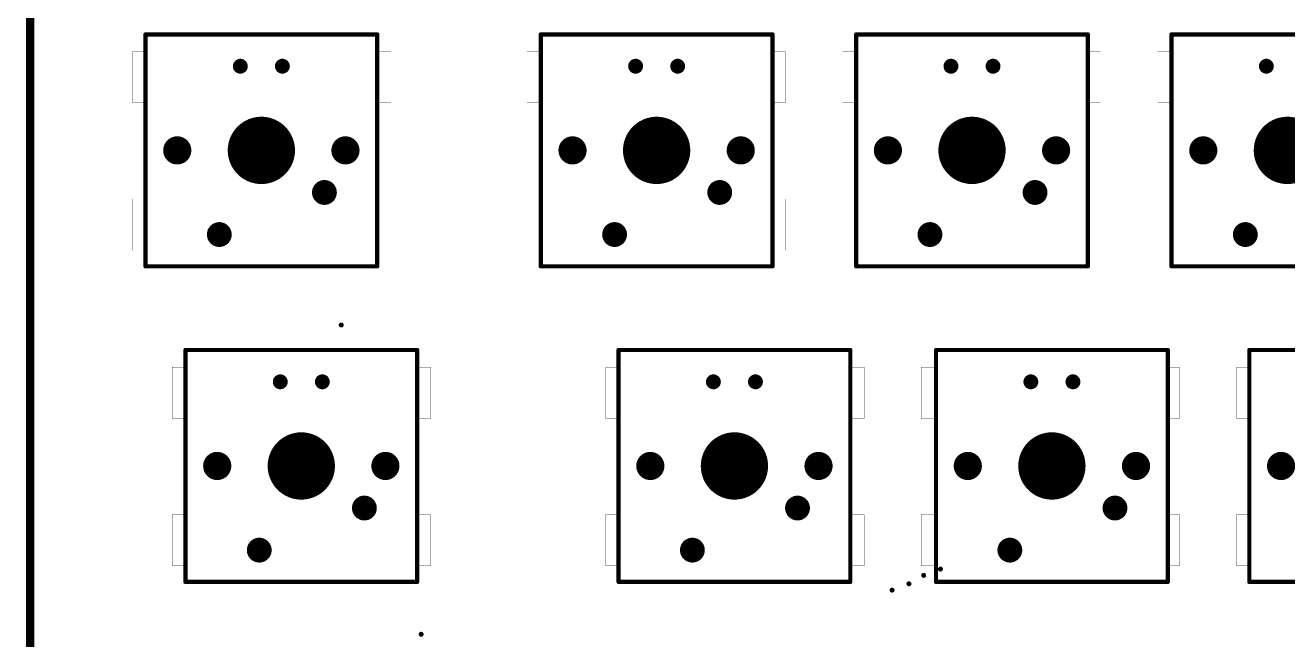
# Model space of a CAD drawing. Header units: millimetres. Extents: x 0 to 366, y 0 to 165.
# Drawn here: x 0.1 to 76.3, y 45.3 to 82.4 of the extents above; entities that cross this region are included whole.
import ezdxf

# ---------------------------------------------------------------- set-up
doc = ezdxf.new("R2010")
doc.units = ezdxf.units.MM
for name, color, linetype in [('KeepOutLayer', 6, 'Continuous'), ('Mechanical1', 6, 'Continuous'), ('PadHoleLayer', 156, 'Continuous'), ('ViaHoleLayer', 16, 'Continuous')]:
    doc.layers.add(name, color=color, linetype=linetype)

# ---------------------------------------------------------------- blocks, each defined once
blk = doc.blocks.new('MX_SW_5_51')
at = {"layer": 'Mechanical1', "const_width": 0.254}
for points in [[(-7, 7), (7, 7)], [(-7, -7), (-7, 7)], [(7, -7), (7, 7)], [(-7, -7), (7, -7)]]:
    blk.add_lwpolyline(points, dxfattribs=at)
at = {"layer": 'Mechanical1', "const_width": 0.127}
for points in [[(-7.063, 7, 1), (-6.936, 7, 1)], [(-7.063, 7, 1), (-6.936, 7, 1)], [(6.937, 7, 1), (7.064, 7, 1)], [(6.937, 7, 1), (7.064, 7, 1)], [(-7.063, -7, 1), (-6.936, -7, 1)], [(-7.063, -7, 1), (-6.936, -7, 1)], [(6.937, -7, 1), (7.064, -7, 1)], [(6.937, -7, 1), (7.064, -7, 1)]]:
    blk.add_lwpolyline(points, format="xyb", close=True, dxfattribs=at)
at = {"layer": 'PadHoleLayer'}
for points, const_width in [([(-1.495, 5.08, 1), (-1.045, 5.08, 1)], 0.45), ([(1.045, 5.08, 1), (1.495, 5.08, 1)], 0.45), ([(-1.016, 0, 1), (1.016, 0, 1)], 2.032), ([(-5.505, 0, 1), (-4.655, 0, 1)], 0.851), ([(4.655, 0, 1), (5.505, 0, 1)], 0.851), ([(3.435, -2.54, 1), (4.185, -2.54, 1)], 0.75), ([(-2.915, -5.08, 1), (-2.165, -5.08, 1)], 0.75)]:
    blk.add_lwpolyline(points, format="xyb", close=True, dxfattribs=dict(at, const_width=const_width))
blk = doc.blocks.new('MX_SW_5_57')
at = {"layer": 'Mechanical1', "const_width": 0.254}
for points in [[(-7, 7), (7, 7)], [(-7, -7), (-7, 7)], [(7, -7), (7, 7)], [(-7, -7), (7, -7)]]:
    blk.add_lwpolyline(points, dxfattribs=at)
at = {"layer": 'Mechanical1', "const_width": 0.127}
for points in [[(-7.063, 7, 1), (-6.936, 7, 1)], [(-7.063, 7, 1), (-6.936, 7, 1)], [(6.937, 7, 1), (7.064, 7, 1)], [(6.937, 7, 1), (7.064, 7, 1)], [(-7.063, -7, 1), (-6.936, -7, 1)], [(-7.063, -7, 1), (-6.936, -7, 1)], [(6.937, -7, 1), (7.064, -7, 1)], [(6.937, -7, 1), (7.064, -7, 1)]]:
    blk.add_lwpolyline(points, format="xyb", close=True, dxfattribs=at)
at = {"layer": 'PadHoleLayer'}
for points, const_width in [([(-1.495, 5.08, 1), (-1.045, 5.08, 1)], 0.45), ([(1.045, 5.08, 1), (1.495, 5.08, 1)], 0.45), ([(-1.016, 0, 1), (1.016, 0, 1)], 2.032), ([(-5.505, 0, 1), (-4.655, 0, 1)], 0.851), ([(4.655, 0, 1), (5.505, 0, 1)], 0.851), ([(3.435, -2.54, 1), (4.185, -2.54, 1)], 0.75), ([(-2.915, -5.08, 1), (-2.165, -5.08, 1)], 0.75)]:
    blk.add_lwpolyline(points, format="xyb", close=True, dxfattribs=dict(at, const_width=const_width))
blk = doc.blocks.new('MX_SW_5_58')
at = {"layer": 'Mechanical1', "const_width": 0.254}
for points in [[(-7, 7), (7, 7)], [(-7, -7), (-7, 7)], [(7, -7), (7, 7)], [(-7, -7), (7, -7)]]:
    blk.add_lwpolyline(points, dxfattribs=at)
at = {"layer": 'Mechanical1', "const_width": 0.127}
for points in [[(-7.063, 7, 1), (-6.936, 7, 1)], [(-7.063, 7, 1), (-6.936, 7, 1)], [(6.937, 7, 1), (7.064, 7, 1)], [(6.937, 7, 1), (7.064, 7, 1)], [(-7.063, -7, 1), (-6.936, -7, 1)], [(-7.063, -7, 1), (-6.936, -7, 1)], [(6.937, -7, 1), (7.064, -7, 1)], [(6.937, -7, 1), (7.064, -7, 1)]]:
    blk.add_lwpolyline(points, format="xyb", close=True, dxfattribs=at)
at = {"layer": 'PadHoleLayer'}
for points, const_width in [([(-1.495, 5.08, 1), (-1.045, 5.08, 1)], 0.45), ([(1.045, 5.08, 1), (1.495, 5.08, 1)], 0.45), ([(-1.016, 0, 1), (1.016, 0, 1)], 2.032), ([(-5.505, 0, 1), (-4.655, 0, 1)], 0.851), ([(4.655, 0, 1), (5.505, 0, 1)], 0.851), ([(3.435, -2.54, 1), (4.185, -2.54, 1)], 0.75), ([(-2.915, -5.08, 1), (-2.165, -5.08, 1)], 0.75)]:
    blk.add_lwpolyline(points, format="xyb", close=True, dxfattribs=dict(at, const_width=const_width))
blk = doc.blocks.new('MX_SW_5_65')
at = {"layer": 'Mechanical1', "const_width": 0.254}
for points in [[(-7, 7), (7, 7)], [(-7, -7), (-7, 7)], [(7, -7), (7, 7)], [(-7, -7), (7, -7)]]:
    blk.add_lwpolyline(points, dxfattribs=at)
at = {"layer": 'Mechanical1', "const_width": 0.127}
for points in [[(-7.063, 7, 1), (-6.936, 7, 1)], [(-7.063, 7, 1), (-6.936, 7, 1)], [(6.937, 7, 1), (7.064, 7, 1)], [(6.937, 7, 1), (7.064, 7, 1)], [(-7.063, -7, 1), (-6.936, -7, 1)], [(-7.063, -7, 1), (-6.936, -7, 1)], [(6.937, -7, 1), (7.064, -7, 1)], [(6.937, -7, 1), (7.064, -7, 1)]]:
    blk.add_lwpolyline(points, format="xyb", close=True, dxfattribs=at)
at = {"layer": 'PadHoleLayer'}
for points, const_width in [([(-1.495, 5.08, 1), (-1.045, 5.08, 1)], 0.45), ([(1.045, 5.08, 1), (1.495, 5.08, 1)], 0.45), ([(-1.016, 0, 1), (1.016, 0, 1)], 2.032), ([(-5.505, 0, 1), (-4.655, 0, 1)], 0.851), ([(4.655, 0, 1), (5.505, 0, 1)], 0.851), ([(3.435, -2.54, 1), (4.185, -2.54, 1)], 0.75), ([(-2.915, -5.08, 1), (-2.165, -5.08, 1)], 0.75)]:
    blk.add_lwpolyline(points, format="xyb", close=True, dxfattribs=dict(at, const_width=const_width))
blk = doc.blocks.new('MX_SW_5_97')
at = {"layer": 'Mechanical1', "const_width": 0.254}
for points in [[(-7, 7), (7, 7)], [(-7, -7), (-7, 7)], [(7, -7), (7, 7)], [(-7, -7), (7, -7)]]:
    blk.add_lwpolyline(points, dxfattribs=at)
at = {"layer": 'Mechanical1', "const_width": 0.127}
for points in [[(-7.063, 7, 1), (-6.936, 7, 1)], [(-7.063, 7, 1), (-6.936, 7, 1)], [(6.937, 7, 1), (7.064, 7, 1)], [(6.937, 7, 1), (7.064, 7, 1)], [(-7.063, -7, 1), (-6.936, -7, 1)], [(-7.063, -7, 1), (-6.936, -7, 1)], [(6.937, -7, 1), (7.064, -7, 1)], [(6.937, -7, 1), (7.064, -7, 1)]]:
    blk.add_lwpolyline(points, format="xyb", close=True, dxfattribs=at)
at = {"layer": 'PadHoleLayer'}
for points, const_width in [([(-1.495, 5.08, 1), (-1.045, 5.08, 1)], 0.45), ([(1.045, 5.08, 1), (1.495, 5.08, 1)], 0.45), ([(-1.016, 0, 1), (1.016, 0, 1)], 2.032), ([(-5.505, 0, 1), (-4.655, 0, 1)], 0.851), ([(4.655, 0, 1), (5.505, 0, 1)], 0.851), ([(3.435, -2.54, 1), (4.185, -2.54, 1)], 0.75), ([(-2.915, -5.08, 1), (-2.165, -5.08, 1)], 0.75)]:
    blk.add_lwpolyline(points, format="xyb", close=True, dxfattribs=dict(at, const_width=const_width))
blk = doc.blocks.new('MX_SW_5_101')
at = {"layer": 'Mechanical1', "const_width": 0.254}
for points in [[(-7, 7), (7, 7)], [(-7, -7), (-7, 7)], [(7, -7), (7, 7)], [(-7, -7), (7, -7)]]:
    blk.add_lwpolyline(points, dxfattribs=at)
at = {"layer": 'Mechanical1', "const_width": 0.127}
for points in [[(-7.063, 7, 1), (-6.936, 7, 1)], [(-7.063, 7, 1), (-6.936, 7, 1)], [(6.937, 7, 1), (7.064, 7, 1)], [(6.937, 7, 1), (7.064, 7, 1)], [(-7.063, -7, 1), (-6.936, -7, 1)], [(-7.063, -7, 1), (-6.936, -7, 1)], [(6.937, -7, 1), (7.064, -7, 1)], [(6.937, -7, 1), (7.064, -7, 1)]]:
    blk.add_lwpolyline(points, format="xyb", close=True, dxfattribs=at)
at = {"layer": 'PadHoleLayer'}
for points, const_width in [([(-1.495, 5.08, 1), (-1.045, 5.08, 1)], 0.45), ([(1.045, 5.08, 1), (1.495, 5.08, 1)], 0.45), ([(-1.016, 0, 1), (1.016, 0, 1)], 2.032), ([(-5.505, 0, 1), (-4.655, 0, 1)], 0.851), ([(4.655, 0, 1), (5.505, 0, 1)], 0.851), ([(3.435, -2.54, 1), (4.185, -2.54, 1)], 0.75), ([(-2.915, -5.08, 1), (-2.165, -5.08, 1)], 0.75)]:
    blk.add_lwpolyline(points, format="xyb", close=True, dxfattribs=dict(at, const_width=const_width))
blk = doc.blocks.new('MX_SW_5_107')
at = {"layer": 'Mechanical1', "const_width": 0.254}
for points in [[(-7, 7), (7, 7)], [(-7, -7), (-7, 7)], [(7, -7), (7, 7)], [(-7, -7), (7, -7)]]:
    blk.add_lwpolyline(points, dxfattribs=at)
at = {"layer": 'Mechanical1', "const_width": 0.127}
for points in [[(-7.063, 7, 1), (-6.936, 7, 1)], [(-7.063, 7, 1), (-6.936, 7, 1)], [(6.937, 7, 1), (7.064, 7, 1)], [(6.937, 7, 1), (7.064, 7, 1)], [(-7.063, -7, 1), (-6.936, -7, 1)], [(-7.063, -7, 1), (-6.936, -7, 1)], [(6.937, -7, 1), (7.064, -7, 1)], [(6.937, -7, 1), (7.064, -7, 1)]]:
    blk.add_lwpolyline(points, format="xyb", close=True, dxfattribs=at)
at = {"layer": 'PadHoleLayer'}
for points, const_width in [([(-1.495, 5.08, 1), (-1.045, 5.08, 1)], 0.45), ([(1.045, 5.08, 1), (1.495, 5.08, 1)], 0.45), ([(-1.016, 0, 1), (1.016, 0, 1)], 2.032), ([(-5.505, 0, 1), (-4.655, 0, 1)], 0.851), ([(4.655, 0, 1), (5.505, 0, 1)], 0.851), ([(3.435, -2.54, 1), (4.185, -2.54, 1)], 0.75), ([(-2.915, -5.08, 1), (-2.165, -5.08, 1)], 0.75)]:
    blk.add_lwpolyline(points, format="xyb", close=True, dxfattribs=dict(at, const_width=const_width))
blk = doc.blocks.new('MX_SW_5_110')
at = {"layer": 'Mechanical1', "const_width": 0.254}
for points in [[(-7, 7), (7, 7)], [(-7, -7), (-7, 7)], [(7, -7), (7, 7)], [(-7, -7), (7, -7)]]:
    blk.add_lwpolyline(points, dxfattribs=at)
at = {"layer": 'Mechanical1', "const_width": 0.127}
for points in [[(-7.063, 7, 1), (-6.936, 7, 1)], [(-7.063, 7, 1), (-6.936, 7, 1)], [(6.937, 7, 1), (7.064, 7, 1)], [(6.937, 7, 1), (7.064, 7, 1)], [(-7.063, -7, 1), (-6.936, -7, 1)], [(-7.063, -7, 1), (-6.936, -7, 1)], [(6.937, -7, 1), (7.064, -7, 1)], [(6.937, -7, 1), (7.064, -7, 1)]]:
    blk.add_lwpolyline(points, format="xyb", close=True, dxfattribs=at)
at = {"layer": 'PadHoleLayer'}
for points, const_width in [([(-1.495, 5.08, 1), (-1.045, 5.08, 1)], 0.45), ([(1.045, 5.08, 1), (1.495, 5.08, 1)], 0.45), ([(-1.016, 0, 1), (1.016, 0, 1)], 2.032), ([(-5.505, 0, 1), (-4.655, 0, 1)], 0.851), ([(4.655, 0, 1), (5.505, 0, 1)], 0.851), ([(3.435, -2.54, 1), (4.185, -2.54, 1)], 0.75), ([(-2.915, -5.08, 1), (-2.165, -5.08, 1)], 0.75)]:
    blk.add_lwpolyline(points, format="xyb", close=True, dxfattribs=dict(at, const_width=const_width))

msp = doc.modelspace()

# ---------------------------------------------------------------- linework, layer by layer
at = {"layer": 'KeepOutLayer', "const_width": 0.5}
msp.add_lwpolyline([(0.381, 6.096), (0.381, 137.922)], dxfattribs=at)
at = {"layer": 'Mechanical1', "const_width": 0.0127}
for points in [[(0.095, 0.094), (0.095, 147.157)], [(7.382, 81.77), (21.382, 81.77)], [(7.382, 80.77), (7.382, 81.77)], [(21.382, 80.77), (21.382, 81.77)], [(31.195, 81.77), (45.194, 81.77)], [(31.195, 80.77), (31.195, 81.77)], [(45.194, 80.77), (45.194, 81.77)], [(50.245, 81.77), (64.244, 81.77)], [(50.245, 80.77), (50.245, 81.77)], [(64.244, 80.77), (64.244, 81.77)], [(69.295, 81.77), (83.294, 81.77)], [(69.295, 80.77), (69.295, 81.77)], [(6.582, 77.669), (6.582, 80.77)], [(6.582, 80.77), (7.382, 80.77)], [(21.382, 80.77), (22.182, 80.77)], [(22.182, 77.669), (22.182, 80.77)], [(30.395, 77.669), (30.395, 80.77)], [(30.395, 80.77), (31.195, 80.77)], [(45.194, 80.77), (45.995, 80.77)], [(45.995, 77.669), (45.995, 80.77)], [(49.445, 77.669), (49.445, 80.77)], [(49.445, 80.77), (50.245, 80.77)], [(64.244, 80.77), (65.045, 80.77)], [(65.045, 77.669), (65.045, 80.77)], [(68.495, 77.669), (68.495, 80.77)], [(68.495, 80.77), (69.295, 80.77)], [(6.582, 77.669), (7.382, 77.669)], [(7.382, 71.87), (7.382, 77.669)], [(21.382, 77.669), (22.182, 77.669)], [(21.382, 71.87), (21.382, 77.669)], [(30.395, 77.669), (31.195, 77.669)], [(31.195, 71.87), (31.195, 77.669)], [(45.194, 77.669), (45.995, 77.669)], [(45.194, 71.87), (45.194, 77.669)], [(49.445, 77.669), (50.245, 77.669)], [(50.245, 71.87), (50.245, 77.669)], [(64.244, 77.669), (65.045, 77.669)], [(64.244, 71.87), (64.244, 77.669)], [(68.495, 77.669), (69.295, 77.669)], [(69.295, 71.87), (69.295, 77.669)], [(6.582, 68.77), (6.582, 71.87)], [(6.582, 71.87), (7.382, 71.87)], [(21.382, 71.87), (22.182, 71.87)], [(22.182, 68.77), (22.182, 71.87)], [(30.395, 68.77), (30.395, 71.87)], [(30.395, 71.87), (31.195, 71.87)], [(45.194, 71.87), (45.995, 71.87)], [(45.995, 68.77), (45.995, 71.87)], [(49.445, 68.77), (49.445, 71.87)], [(49.445, 71.87), (50.245, 71.87)], [(64.244, 71.87), (65.045, 71.87)], [(65.045, 68.77), (65.045, 71.87)], [(68.495, 68.77), (68.495, 71.87)], [(68.495, 71.87), (69.295, 71.87)], [(6.582, 68.77), (7.382, 68.77)], [(7.382, 67.769), (7.382, 68.77)], [(21.382, 68.77), (22.182, 68.77)], [(21.382, 67.769), (21.382, 68.77)], [(30.395, 68.77), (31.195, 68.77)], [(31.195, 67.769), (31.195, 68.77)], [(45.194, 68.77), (45.995, 68.77)], [(45.194, 67.769), (45.194, 68.77)], [(49.445, 68.77), (50.245, 68.77)], [(50.245, 67.769), (50.245, 68.77)], [(64.244, 68.77), (65.045, 68.77)], [(64.244, 67.769), (64.244, 68.77)], [(68.495, 68.77), (69.295, 68.77)], [(69.295, 67.769), (69.295, 68.77)], [(7.382, 67.769), (21.382, 67.769)], [(31.195, 67.769), (45.194, 67.769)], [(50.245, 67.769), (64.244, 67.769)], [(69.295, 67.769), (83.294, 67.769)], [(9.763, 62.72), (23.763, 62.72)], [(9.763, 61.72), (9.763, 62.72)], [(23.763, 61.72), (23.763, 62.72)], [(35.957, 62.72), (49.956, 62.72)], [(35.957, 61.72), (35.957, 62.72)], [(49.956, 61.72), (49.956, 62.72)], [(55.007, 62.72), (69.006, 62.72)], [(55.007, 61.72), (55.007, 62.72)], [(69.006, 61.72), (69.006, 62.72)], [(74.057, 62.72), (88.056, 62.72)], [(74.057, 61.72), (74.057, 62.72)], [(8.963, 58.619), (8.963, 61.72)], [(8.963, 61.72), (9.763, 61.72)], [(23.763, 61.72), (24.562, 61.72)], [(24.562, 58.619), (24.562, 61.72)], [(35.157, 58.619), (35.157, 61.72)], [(35.157, 61.72), (35.957, 61.72)], [(49.956, 61.72), (50.757, 61.72)], [(50.757, 58.619), (50.757, 61.72)], [(54.206, 58.619), (54.206, 61.72)], [(54.206, 61.72), (55.007, 61.72)], [(69.006, 61.72), (69.807, 61.72)], [(69.807, 58.619), (69.807, 61.72)], [(73.256, 58.619), (73.256, 61.72)], [(73.256, 61.72), (74.057, 61.72)], [(8.963, 58.619), (9.763, 58.619)], [(9.763, 52.82), (9.763, 58.619)], [(23.763, 58.619), (24.562, 58.619)], [(23.763, 52.82), (23.763, 58.619)], [(35.157, 58.619), (35.957, 58.619)], [(35.957, 52.82), (35.957, 58.619)], [(49.956, 58.619), (50.757, 58.619)], [(49.956, 52.82), (49.956, 58.619)], [(54.206, 58.619), (55.007, 58.619)], [(55.007, 52.82), (55.007, 58.619)], [(69.006, 58.619), (69.807, 58.619)], [(69.006, 52.82), (69.006, 58.619)], [(73.256, 58.619), (74.057, 58.619)], [(74.057, 52.82), (74.057, 58.619)], [(8.963, 49.72), (8.963, 52.82)], [(8.963, 52.82), (9.763, 52.82)], [(23.763, 52.82), (24.562, 52.82)], [(24.562, 49.72), (24.562, 52.82)], [(35.157, 49.72), (35.157, 52.82)], [(35.157, 52.82), (35.957, 52.82)], [(49.956, 52.82), (50.757, 52.82)], [(50.757, 49.72), (50.757, 52.82)], [(54.206, 49.72), (54.206, 52.82)], [(54.206, 52.82), (55.007, 52.82)], [(69.006, 52.82), (69.807, 52.82)], [(69.807, 49.72), (69.807, 52.82)], [(73.256, 49.72), (73.256, 52.82)], [(73.256, 52.82), (74.057, 52.82)], [(8.963, 49.72), (9.763, 49.72)], [(9.763, 48.719), (9.763, 49.72)], [(23.763, 49.72), (24.562, 49.72)], [(23.763, 48.719), (23.763, 49.72)], [(35.157, 49.72), (35.957, 49.72)], [(35.957, 48.719), (35.957, 49.72)], [(49.956, 49.72), (50.757, 49.72)], [(49.956, 48.719), (49.956, 49.72)], [(54.206, 49.72), (55.007, 49.72)], [(55.007, 48.719), (55.007, 49.72)], [(69.006, 49.72), (69.807, 49.72)], [(69.006, 48.719), (69.006, 49.72)], [(73.256, 49.72), (74.057, 49.72)], [(74.057, 48.719), (74.057, 49.72)], [(9.763, 48.719), (23.763, 48.719)], [(35.957, 48.719), (49.956, 48.719)], [(55.007, 48.719), (69.006, 48.719)], [(74.057, 48.719), (88.056, 48.719)]]:
    msp.add_lwpolyline(points, dxfattribs=at)
at = {"layer": 'Mechanical1', "const_width": 0.00635}
for points in [[(7.379, 81.77, 1), (7.385, 81.77, 1)], [(7.379, 81.77, 1), (7.385, 81.77, 1)], [(21.379, 81.77, 1), (21.385, 81.77, 1)], [(21.379, 81.77, 1), (21.385, 81.77, 1)], [(31.192, 81.77, 1), (31.198, 81.77, 1)], [(31.192, 81.77, 1), (31.198, 81.77, 1)], [(45.191, 81.77, 1), (45.197, 81.77, 1)], [(45.191, 81.77, 1), (45.197, 81.77, 1)], [(50.242, 81.77, 1), (50.248, 81.77, 1)], [(50.242, 81.77, 1), (50.248, 81.77, 1)], [(64.241, 81.77, 1), (64.247, 81.77, 1)], [(64.241, 81.77, 1), (64.247, 81.77, 1)], [(69.292, 81.77, 1), (69.298, 81.77, 1)], [(69.292, 81.77, 1), (69.298, 81.77, 1)], [(6.578, 80.77, 1), (6.585, 80.77, 1)], [(6.578, 80.77, 1), (6.585, 80.77, 1)], [(7.379, 80.77, 1), (7.385, 80.77, 1)], [(7.379, 80.77, 1), (7.385, 80.77, 1)], [(21.379, 80.77, 1), (21.385, 80.77, 1)], [(21.379, 80.77, 1), (21.385, 80.77, 1)], [(22.179, 80.77, 1), (22.185, 80.77, 1)], [(22.179, 80.77, 1), (22.185, 80.77, 1)], [(30.392, 80.77, 1), (30.399, 80.77, 1)], [(30.392, 80.77, 1), (30.399, 80.77, 1)], [(31.192, 80.77, 1), (31.198, 80.77, 1)], [(31.192, 80.77, 1), (31.198, 80.77, 1)], [(45.191, 80.77, 1), (45.197, 80.77, 1)], [(45.191, 80.77, 1), (45.197, 80.77, 1)], [(45.992, 80.77, 1), (45.998, 80.77, 1)], [(45.992, 80.77, 1), (45.998, 80.77, 1)], [(49.442, 80.77, 1), (49.448, 80.77, 1)], [(49.442, 80.77, 1), (49.448, 80.77, 1)], [(50.242, 80.77, 1), (50.248, 80.77, 1)], [(50.242, 80.77, 1), (50.248, 80.77, 1)], [(64.241, 80.77, 1), (64.247, 80.77, 1)], [(64.241, 80.77, 1), (64.247, 80.77, 1)], [(65.042, 80.77, 1), (65.048, 80.77, 1)], [(65.042, 80.77, 1), (65.048, 80.77, 1)], [(68.492, 80.77, 1), (68.498, 80.77, 1)], [(68.492, 80.77, 1), (68.498, 80.77, 1)], [(69.292, 80.77, 1), (69.298, 80.77, 1)], [(69.292, 80.77, 1), (69.298, 80.77, 1)], [(6.578, 77.669, 1), (6.585, 77.669, 1)], [(6.578, 77.669, 1), (6.585, 77.669, 1)], [(7.379, 77.669, 1), (7.385, 77.669, 1)], [(7.379, 77.669, 1), (7.385, 77.669, 1)], [(21.379, 77.669, 1), (21.385, 77.669, 1)], [(21.379, 77.669, 1), (21.385, 77.669, 1)], [(22.179, 77.669, 1), (22.185, 77.669, 1)], [(22.179, 77.669, 1), (22.185, 77.669, 1)], [(30.392, 77.669, 1), (30.399, 77.669, 1)], [(30.392, 77.669, 1), (30.399, 77.669, 1)], [(31.192, 77.669, 1), (31.198, 77.669, 1)], [(31.192, 77.669, 1), (31.198, 77.669, 1)], [(45.191, 77.669, 1), (45.197, 77.669, 1)], [(45.191, 77.669, 1), (45.197, 77.669, 1)], [(45.992, 77.669, 1), (45.998, 77.669, 1)], [(45.992, 77.669, 1), (45.998, 77.669, 1)], [(49.442, 77.669, 1), (49.448, 77.669, 1)], [(49.442, 77.669, 1), (49.448, 77.669, 1)], [(50.242, 77.669, 1), (50.248, 77.669, 1)], [(50.242, 77.669, 1), (50.248, 77.669, 1)], [(64.241, 77.669, 1), (64.247, 77.669, 1)], [(64.241, 77.669, 1), (64.247, 77.669, 1)], [(65.042, 77.669, 1), (65.048, 77.669, 1)], [(65.042, 77.669, 1), (65.048, 77.669, 1)], [(68.492, 77.669, 1), (68.498, 77.669, 1)], [(68.492, 77.669, 1), (68.498, 77.669, 1)], [(69.292, 77.669, 1), (69.298, 77.669, 1)], [(69.292, 77.669, 1), (69.298, 77.669, 1)], [(6.578, 71.87, 1), (6.585, 71.87, 1)], [(6.578, 71.87, 1), (6.585, 71.87, 1)], [(7.379, 71.87, 1), (7.385, 71.87, 1)], [(7.379, 71.87, 1), (7.385, 71.87, 1)], [(21.379, 71.87, 1), (21.385, 71.87, 1)], [(21.379, 71.87, 1), (21.385, 71.87, 1)], [(22.179, 71.87, 1), (22.185, 71.87, 1)], [(22.179, 71.87, 1), (22.185, 71.87, 1)], [(30.392, 71.87, 1), (30.399, 71.87, 1)], [(30.392, 71.87, 1), (30.399, 71.87, 1)], [(31.192, 71.87, 1), (31.198, 71.87, 1)], [(31.192, 71.87, 1), (31.198, 71.87, 1)], [(45.191, 71.87, 1), (45.197, 71.87, 1)], [(45.191, 71.87, 1), (45.197, 71.87, 1)], [(45.992, 71.87, 1), (45.998, 71.87, 1)], [(45.992, 71.87, 1), (45.998, 71.87, 1)], [(49.442, 71.87, 1), (49.448, 71.87, 1)], [(49.442, 71.87, 1), (49.448, 71.87, 1)], [(50.242, 71.87, 1), (50.248, 71.87, 1)], [(50.242, 71.87, 1), (50.248, 71.87, 1)], [(64.241, 71.87, 1), (64.247, 71.87, 1)], [(64.241, 71.87, 1), (64.247, 71.87, 1)], [(65.042, 71.87, 1), (65.048, 71.87, 1)], [(65.042, 71.87, 1), (65.048, 71.87, 1)], [(68.492, 71.87, 1), (68.498, 71.87, 1)], [(68.492, 71.87, 1), (68.498, 71.87, 1)], [(69.292, 71.87, 1), (69.298, 71.87, 1)], [(69.292, 71.87, 1), (69.298, 71.87, 1)], [(6.578, 68.77, 1), (6.585, 68.77, 1)], [(6.578, 68.77, 1), (6.585, 68.77, 1)], [(7.379, 68.77, 1), (7.385, 68.77, 1)], [(7.379, 68.77, 1), (7.385, 68.77, 1)], [(21.379, 68.77, 1), (21.385, 68.77, 1)], [(21.379, 68.77, 1), (21.385, 68.77, 1)], [(22.179, 68.77, 1), (22.185, 68.77, 1)], [(22.179, 68.77, 1), (22.185, 68.77, 1)], [(30.392, 68.77, 1), (30.399, 68.77, 1)], [(30.392, 68.77, 1), (30.399, 68.77, 1)], [(31.192, 68.77, 1), (31.198, 68.77, 1)], [(31.192, 68.77, 1), (31.198, 68.77, 1)], [(45.191, 68.77, 1), (45.197, 68.77, 1)], [(45.191, 68.77, 1), (45.197, 68.77, 1)], [(45.992, 68.77, 1), (45.998, 68.77, 1)], [(45.992, 68.77, 1), (45.998, 68.77, 1)], [(49.442, 68.77, 1), (49.448, 68.77, 1)], [(49.442, 68.77, 1), (49.448, 68.77, 1)], [(50.242, 68.77, 1), (50.248, 68.77, 1)], [(50.242, 68.77, 1), (50.248, 68.77, 1)], [(64.241, 68.77, 1), (64.247, 68.77, 1)], [(64.241, 68.77, 1), (64.247, 68.77, 1)], [(65.042, 68.77, 1), (65.048, 68.77, 1)], [(65.042, 68.77, 1), (65.048, 68.77, 1)], [(68.492, 68.77, 1), (68.498, 68.77, 1)], [(68.492, 68.77, 1), (68.498, 68.77, 1)], [(69.292, 68.77, 1), (69.298, 68.77, 1)], [(69.292, 68.77, 1), (69.298, 68.77, 1)], [(7.379, 67.769, 1), (7.385, 67.769, 1)], [(7.379, 67.769, 1), (7.385, 67.769, 1)], [(21.379, 67.769, 1), (21.385, 67.769, 1)], [(21.379, 67.769, 1), (21.385, 67.769, 1)], [(31.192, 67.769, 1), (31.198, 67.769, 1)], [(31.192, 67.769, 1), (31.198, 67.769, 1)], [(45.191, 67.769, 1), (45.197, 67.769, 1)], [(45.191, 67.769, 1), (45.197, 67.769, 1)], [(50.242, 67.769, 1), (50.248, 67.769, 1)], [(50.242, 67.769, 1), (50.248, 67.769, 1)], [(64.241, 67.769, 1), (64.247, 67.769, 1)], [(64.241, 67.769, 1), (64.247, 67.769, 1)], [(69.292, 67.769, 1), (69.298, 67.769, 1)], [(69.292, 67.769, 1), (69.298, 67.769, 1)], [(9.76, 62.72, 1), (9.767, 62.72, 1)], [(9.76, 62.72, 1), (9.767, 62.72, 1)], [(23.76, 62.72, 1), (23.766, 62.72, 1)], [(23.76, 62.72, 1), (23.766, 62.72, 1)], [(35.954, 62.72, 1), (35.96, 62.72, 1)], [(35.954, 62.72, 1), (35.96, 62.72, 1)], [(49.953, 62.72, 1), (49.96, 62.72, 1)], [(49.953, 62.72, 1), (49.96, 62.72, 1)], [(55.004, 62.72, 1), (55.01, 62.72, 1)], [(55.004, 62.72, 1), (55.01, 62.72, 1)], [(69.003, 62.72, 1), (69.01, 62.72, 1)], [(69.003, 62.72, 1), (69.01, 62.72, 1)], [(74.054, 62.72, 1), (74.06, 62.72, 1)], [(74.054, 62.72, 1), (74.06, 62.72, 1)], [(8.96, 61.72, 1), (8.966, 61.72, 1)], [(8.96, 61.72, 1), (8.966, 61.72, 1)], [(9.76, 61.72, 1), (9.767, 61.72, 1)], [(9.76, 61.72, 1), (9.767, 61.72, 1)], [(23.76, 61.72, 1), (23.766, 61.72, 1)], [(23.76, 61.72, 1), (23.766, 61.72, 1)], [(24.559, 61.72, 1), (24.565, 61.72, 1)], [(24.559, 61.72, 1), (24.565, 61.72, 1)], [(35.153, 61.72, 1), (35.16, 61.72, 1)], [(35.153, 61.72, 1), (35.16, 61.72, 1)], [(35.954, 61.72, 1), (35.96, 61.72, 1)], [(35.954, 61.72, 1), (35.96, 61.72, 1)], [(49.953, 61.72, 1), (49.96, 61.72, 1)], [(49.953, 61.72, 1), (49.96, 61.72, 1)], [(50.754, 61.72, 1), (50.76, 61.72, 1)], [(50.754, 61.72, 1), (50.76, 61.72, 1)], [(54.203, 61.72, 1), (54.21, 61.72, 1)], [(54.203, 61.72, 1), (54.21, 61.72, 1)], [(55.004, 61.72, 1), (55.01, 61.72, 1)], [(55.004, 61.72, 1), (55.01, 61.72, 1)], [(69.003, 61.72, 1), (69.01, 61.72, 1)], [(69.003, 61.72, 1), (69.01, 61.72, 1)], [(69.804, 61.72, 1), (69.81, 61.72, 1)], [(69.804, 61.72, 1), (69.81, 61.72, 1)], [(73.253, 61.72, 1), (73.26, 61.72, 1)], [(73.253, 61.72, 1), (73.26, 61.72, 1)], [(74.054, 61.72, 1), (74.06, 61.72, 1)], [(74.054, 61.72, 1), (74.06, 61.72, 1)], [(8.96, 58.619, 1), (8.966, 58.619, 1)], [(8.96, 58.619, 1), (8.966, 58.619, 1)], [(9.76, 58.619, 1), (9.767, 58.619, 1)], [(9.76, 58.619, 1), (9.767, 58.619, 1)], [(23.76, 58.619, 1), (23.766, 58.619, 1)], [(23.76, 58.619, 1), (23.766, 58.619, 1)], [(24.559, 58.619, 1), (24.565, 58.619, 1)], [(24.559, 58.619, 1), (24.565, 58.619, 1)], [(35.153, 58.619, 1), (35.16, 58.619, 1)], [(35.153, 58.619, 1), (35.16, 58.619, 1)], [(35.954, 58.619, 1), (35.96, 58.619, 1)], [(35.954, 58.619, 1), (35.96, 58.619, 1)], [(49.953, 58.619, 1), (49.96, 58.619, 1)], [(49.953, 58.619, 1), (49.96, 58.619, 1)], [(50.754, 58.619, 1), (50.76, 58.619, 1)], [(50.754, 58.619, 1), (50.76, 58.619, 1)], [(54.203, 58.619, 1), (54.21, 58.619, 1)], [(54.203, 58.619, 1), (54.21, 58.619, 1)], [(55.004, 58.619, 1), (55.01, 58.619, 1)], [(55.004, 58.619, 1), (55.01, 58.619, 1)], [(69.003, 58.619, 1), (69.01, 58.619, 1)], [(69.003, 58.619, 1), (69.01, 58.619, 1)], [(69.804, 58.619, 1), (69.81, 58.619, 1)], [(69.804, 58.619, 1), (69.81, 58.619, 1)], [(73.253, 58.619, 1), (73.26, 58.619, 1)], [(73.253, 58.619, 1), (73.26, 58.619, 1)], [(74.054, 58.619, 1), (74.06, 58.619, 1)], [(74.054, 58.619, 1), (74.06, 58.619, 1)], [(8.96, 52.82, 1), (8.966, 52.82, 1)], [(8.96, 52.82, 1), (8.966, 52.82, 1)], [(9.76, 52.82, 1), (9.767, 52.82, 1)], [(9.76, 52.82, 1), (9.767, 52.82, 1)], [(23.76, 52.82, 1), (23.766, 52.82, 1)], [(23.76, 52.82, 1), (23.766, 52.82, 1)], [(24.559, 52.82, 1), (24.565, 52.82, 1)], [(24.559, 52.82, 1), (24.565, 52.82, 1)], [(35.153, 52.82, 1), (35.16, 52.82, 1)], [(35.153, 52.82, 1), (35.16, 52.82, 1)], [(35.954, 52.82, 1), (35.96, 52.82, 1)], [(35.954, 52.82, 1), (35.96, 52.82, 1)], [(49.953, 52.82, 1), (49.96, 52.82, 1)], [(49.953, 52.82, 1), (49.96, 52.82, 1)], [(50.754, 52.82, 1), (50.76, 52.82, 1)], [(50.754, 52.82, 1), (50.76, 52.82, 1)], [(54.203, 52.82, 1), (54.21, 52.82, 1)], [(54.203, 52.82, 1), (54.21, 52.82, 1)], [(55.004, 52.82, 1), (55.01, 52.82, 1)], [(55.004, 52.82, 1), (55.01, 52.82, 1)], [(69.003, 52.82, 1), (69.01, 52.82, 1)], [(69.003, 52.82, 1), (69.01, 52.82, 1)], [(69.804, 52.82, 1), (69.81, 52.82, 1)], [(69.804, 52.82, 1), (69.81, 52.82, 1)], [(73.253, 52.82, 1), (73.26, 52.82, 1)], [(73.253, 52.82, 1), (73.26, 52.82, 1)], [(74.054, 52.82, 1), (74.06, 52.82, 1)], [(74.054, 52.82, 1), (74.06, 52.82, 1)], [(8.96, 49.72, 1), (8.966, 49.72, 1)], [(8.96, 49.72, 1), (8.966, 49.72, 1)], [(9.76, 49.72, 1), (9.767, 49.72, 1)], [(9.76, 49.72, 1), (9.767, 49.72, 1)], [(23.76, 49.72, 1), (23.766, 49.72, 1)], [(23.76, 49.72, 1), (23.766, 49.72, 1)], [(24.559, 49.72, 1), (24.565, 49.72, 1)], [(24.559, 49.72, 1), (24.565, 49.72, 1)], [(35.153, 49.72, 1), (35.16, 49.72, 1)], [(35.153, 49.72, 1), (35.16, 49.72, 1)], [(35.954, 49.72, 1), (35.96, 49.72, 1)], [(35.954, 49.72, 1), (35.96, 49.72, 1)], [(49.953, 49.72, 1), (49.96, 49.72, 1)], [(49.953, 49.72, 1), (49.96, 49.72, 1)], [(50.754, 49.72, 1), (50.76, 49.72, 1)], [(50.754, 49.72, 1), (50.76, 49.72, 1)], [(54.203, 49.72, 1), (54.21, 49.72, 1)], [(54.203, 49.72, 1), (54.21, 49.72, 1)], [(55.004, 49.72, 1), (55.01, 49.72, 1)], [(55.004, 49.72, 1), (55.01, 49.72, 1)], [(69.003, 49.72, 1), (69.01, 49.72, 1)], [(69.003, 49.72, 1), (69.01, 49.72, 1)], [(69.804, 49.72, 1), (69.81, 49.72, 1)], [(69.804, 49.72, 1), (69.81, 49.72, 1)], [(73.253, 49.72, 1), (73.26, 49.72, 1)], [(73.253, 49.72, 1), (73.26, 49.72, 1)], [(74.054, 49.72, 1), (74.06, 49.72, 1)], [(74.054, 49.72, 1), (74.06, 49.72, 1)], [(9.76, 48.719, 1), (9.767, 48.719, 1)], [(9.76, 48.719, 1), (9.767, 48.719, 1)], [(23.76, 48.719, 1), (23.766, 48.719, 1)], [(23.76, 48.719, 1), (23.766, 48.719, 1)], [(35.954, 48.719, 1), (35.96, 48.719, 1)], [(35.954, 48.719, 1), (35.96, 48.719, 1)], [(49.953, 48.719, 1), (49.96, 48.719, 1)], [(49.953, 48.719, 1), (49.96, 48.719, 1)], [(55.004, 48.719, 1), (55.01, 48.719, 1)], [(55.004, 48.719, 1), (55.01, 48.719, 1)], [(69.003, 48.719, 1), (69.01, 48.719, 1)], [(69.003, 48.719, 1), (69.01, 48.719, 1)], [(74.054, 48.719, 1), (74.06, 48.719, 1)], [(74.054, 48.719, 1), (74.06, 48.719, 1)]]:
    msp.add_lwpolyline(points, format="xyb", close=True, dxfattribs=at)
at = {"layer": 'ViaHoleLayer', "const_width": 0.15}
for points in [[(19.102, 64.262, 1), (19.252, 64.262, 1)], [(55.297, 49.53, 1), (55.447, 49.53, 1)], [(54.281, 49.149, 1), (54.431, 49.149, 1)], [(52.376, 48.26, 1), (52.526, 48.26, 1)], [(53.392, 48.641, 1), (53.542, 48.641, 1)], [(23.928, 45.593, 1), (24.078, 45.593, 1)]]:
    msp.add_lwpolyline(points, format="xyb", close=True, dxfattribs=at)

# ---------------------------------------------------------------- block references
for name, p in [('MX_SW_5_57', (14.351, 74.803)), ('MX_SW_5_65', (38.227, 74.803)), ('MX_SW_5_51', (57.277, 74.803)), ('MX_SW_5_97', (76.327, 74.803)), ('MX_SW_5_107', (16.764, 55.753)), ('MX_SW_5_110', (42.926, 55.753)), ('MX_SW_5_58', (62.103, 55.753)), ('MX_SW_5_101', (81.026, 55.753))]:
    msp.add_blockref(name, p)

doc.saveas('drawing.dxf')
